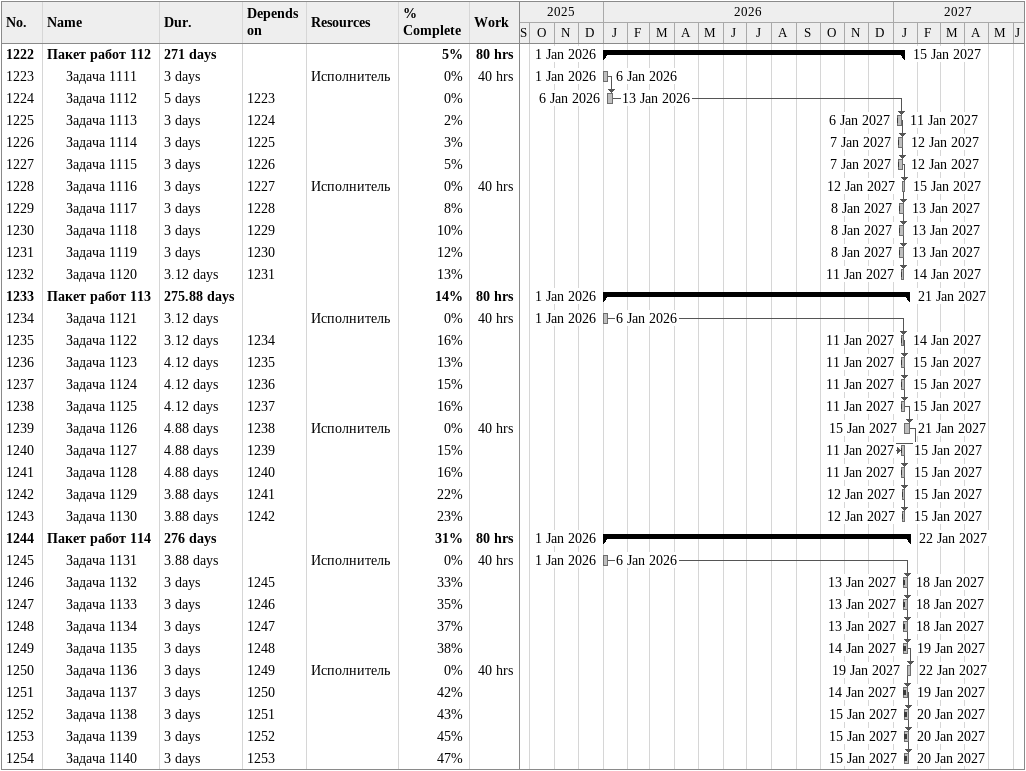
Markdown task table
| ID | Level | Task | Duration | Start | Finish | Predecessors | Resources | % complete | Work (h) |
|---|---|---|---|---|---|---|---|---|---|
| 1222 | 1 | **Пакет работ 112** | 271d | 2026-01-01 | 2027-01-15 |  |  | 5 | 80 |
| 1223 | 2 | Задача 1111 | 3d | 2026-01-01 | 2026-01-06 |  | Исполнитель | 0 | 40 |
| 1224 | 2 | Задача 1112 | 5d | 2026-01-06 | 2026-01-13 | 1223 |  | 0 |  |
| 1225 | 2 | Задача 1113 | 3d | 2027-01-06 | 2027-01-11 | 1224 |  | 2 |  |
| 1226 | 2 | Задача 1114 | 3d | 2027-01-07 | 2027-01-12 | 1225 |  | 3 |  |
| 1227 | 2 | Задача 1115 | 3d | 2027-01-07 | 2027-01-12 | 1226 |  | 5 |  |
| 1228 | 2 | Задача 1116 | 3d | 2027-01-12 | 2027-01-15 | 1227 | Исполнитель | 0 | 40 |
| 1229 | 2 | Задача 1117 | 3d | 2027-01-08 | 2027-01-13 | 1228 |  | 8 |  |
| 1230 | 2 | Задача 1118 | 3d | 2027-01-08 | 2027-01-13 | 1229 |  | 10 |  |
| 1231 | 2 | Задача 1119 | 3d | 2027-01-08 | 2027-01-13 | 1230 |  | 12 |  |
| 1232 | 2 | Задача 1120 | 3.12d | 2027-01-11 | 2027-01-14 | 1231 |  | 13 |  |
| 1233 | 1 | **Пакет работ 113** | 275.88d | 2026-01-01 | 2027-01-21 |  |  | 14 | 80 |
| 1234 | 2 | Задача 1121 | 3.12d | 2026-01-01 | 2026-01-06 |  | Исполнитель | 0 | 40 |
| 1235 | 2 | Задача 1122 | 3.12d | 2027-01-11 | 2027-01-14 | 1234 |  | 16 |  |
| 1236 | 2 | Задача 1123 | 4.12d | 2027-01-11 | 2027-01-15 | 1235 |  | 13 |  |
| 1237 | 2 | Задача 1124 | 4.12d | 2027-01-11 | 2027-01-15 | 1236 |  | 15 |  |
| 1238 | 2 | Задача 1125 | 4.12d | 2027-01-11 | 2027-01-15 | 1237 |  | 16 |  |
| 1239 | 2 | Задача 1126 | 4.88d | 2027-01-15 | 2027-01-21 | 1238 | Исполнитель | 0 | 40 |
| 1240 | 2 | Задача 1127 | 4.88d | 2027-01-11 | 2027-01-15 | 1239 |  | 15 |  |
| 1241 | 2 | Задача 1128 | 4.88d | 2027-01-11 | 2027-01-15 | 1240 |  | 16 |  |
| 1242 | 2 | Задача 1129 | 3.88d | 2027-01-12 | 2027-01-15 | 1241 |  | 22 |  |
| 1243 | 2 | Задача 1130 | 3.88d | 2027-01-12 | 2027-01-15 | 1242 |  | 23 |  |
| 1244 | 1 | **Пакет работ 114** | 276d | 2026-01-01 | 2027-01-22 |  |  | 31 | 80 |
| 1245 | 2 | Задача 1131 | 3.88d | 2026-01-01 | 2026-01-06 |  | Исполнитель | 0 | 40 |
| 1246 | 2 | Задача 1132 | 3d | 2027-01-13 | 2027-01-18 | 1245 |  | 33 |  |
| 1247 | 2 | Задача 1133 | 3d | 2027-01-13 | 2027-01-18 | 1246 |  | 35 |  |
| 1248 | 2 | Задача 1134 | 3d | 2027-01-13 | 2027-01-18 | 1247 |  | 37 |  |
| 1249 | 2 | Задача 1135 | 3d | 2027-01-14 | 2027-01-19 | 1248 |  | 38 |  |
| 1250 | 2 | Задача 1136 | 3d | 2027-01-19 | 2027-01-22 | 1249 | Исполнитель | 0 | 40 |
| 1251 | 2 | Задача 1137 | 3d | 2027-01-14 | 2027-01-19 | 1250 |  | 42 |  |
| 1252 | 2 | Задача 1138 | 3d | 2027-01-15 | 2027-01-20 | 1251 |  | 43 |  |
| 1253 | 2 | Задача 1139 | 3d | 2027-01-15 | 2027-01-20 | 1252 |  | 45 |  |
| 1254 | 2 | Задача 1140 | 3d | 2027-01-15 | 2027-01-20 | 1253 |  | 47 |  |
